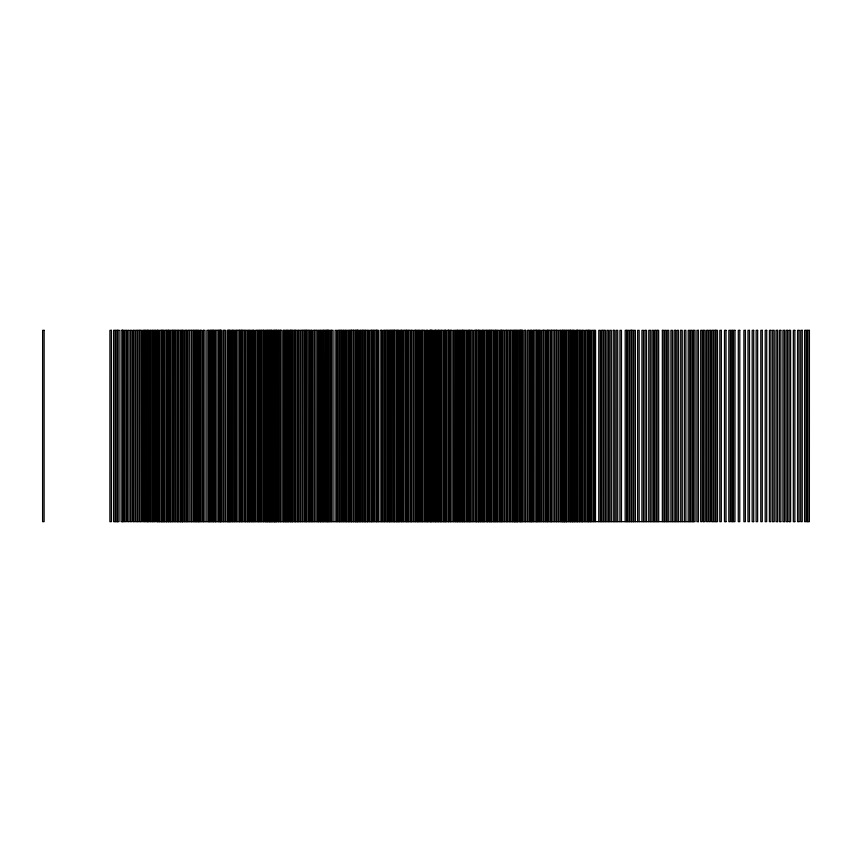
<?xml version="1.0" encoding="UTF-8"?>
<svg xmlns="http://www.w3.org/2000/svg" width="852" height="852" viewBox="0 0 852 852"><rect width="100%" height="100%" fill="white"/><g stroke="black" fill="none" stroke-linecap="round" stroke-linejoin="round"><path stroke-width="1.28" d="M115.073 330.342L113.604 330.342L113.572 521.658L115.073 521.658M117.214 330.342L115.744 330.342L115.712 521.658L117.214 521.658M122.837 330.342L124.307 330.342L124.328 521.658L122.837 521.658M129.057 330.342L127.587 330.342L127.555 521.658L129.057 521.658M130.686 330.342L132.156 330.342L132.188 521.658L130.686 521.658M133.476 330.342L134.946 330.342L134.967 521.658L133.476 521.658M137.172 330.342L135.702 330.342L135.67 521.658L137.172 521.658M140.143 330.342L141.613 330.342L141.645 521.658L140.143 521.658M147.684 330.342L146.214 330.342L146.182 521.658L147.684 521.658M148.11 330.342L149.579 330.342L149.611 521.658L148.11 521.658M150.389 330.342L151.858 330.342L151.89 521.658L150.389 521.658M152.508 330.342L153.978 330.342L154.01 521.658L152.508 521.658M161.273 330.342L159.803 330.342L159.771 521.658M166.055 330.342L164.585 330.342L164.553 521.658M168.611 330.342L170.198 330.342L170.112 521.658M185.257 330.342L187.131 330.342L187.163 521.658M188.196 330.342L189.666 330.342L189.847 521.658M189.868 330.342L191.338 330.342M196.737 330.342L198.612 330.342L198.644 521.658M213.575 330.342L209.645 330.342L209.613 521.658M259.924 330.342L258.454 330.342L258.422 521.658M267.666 330.342L269.562 330.342L269.594 521.658M271.884 330.342L269.988 330.342L269.967 521.658M278.274 330.342L275.089 330.342L275.058 521.658M290.415 330.342L292.502 330.342L292.534 521.658M295.325 330.342L292.875 330.342L292.843 521.658M325.443 330.342L322.226 330.342L322.194 521.658M329.277 330.342L325.624 330.342L325.475 521.658M330.757 330.342L333.057 330.342L333.079 521.658M338.99 330.342L337.52 330.342L337.498 521.658M341.663 330.342L339.522 330.342L339.49 521.658M343.633 330.342L342.163 330.342L342.131 521.658M355.359 330.342L348.905 330.342L348.873 521.658M362.451 330.342L364.741 330.342L364.773 521.658M396.787 330.342L398.8 330.342L398.832 521.658M419.663 330.342L418.066 330.342L418.044 521.658M424.445 330.342L420.568 330.342L420.537 521.658M445.756 330.342L443.817 330.342L443.785 521.658M448.301 330.342L446.821 330.342L446.799 521.658M448.685 330.342L448.685 521.658L448.631 330.342L450.186 330.342L450.154 521.658M451.89 330.342L450.41 330.342L450.388 521.658M466.385 330.342L464.915 330.342L464.883 521.658M469.59 330.342L467.631 330.342L467.599 521.658M476.385 330.342L473.978 330.342L473.946 521.658M478.664 330.342L480.336 330.342L480.358 521.658M481.849 330.342L483.904 330.342L483.936 521.658M484.799 330.342L487.312 330.342L487.344 521.658M489.154 330.342L487.685 330.342L487.653 521.658M491.593 330.342L493.915 330.342L493.936 521.658M501.796 330.342L499.922 330.342L499.9 521.658M503.809 330.342L502.339 330.342L502.307 521.658M506.855 330.342L504.725 330.342L504.693 521.658M508.995 330.342L507.526 330.342L507.494 521.658M511.935 330.342L509.837 330.342L509.805 521.658M522.564 330.342L517.59 330.342L517.558 521.658M528.858 330.342L527.324 330.342L527.356 521.658M536.803 330.342L532.745 330.342L532.724 521.658M551.233 330.342L558.167 330.342L558.198 521.658M562.277 330.342L563.886 330.342L563.918 521.658M588.625 330.342L590.383 330.342L590.415 521.658M594.068 330.342L594.068 521.658L593.961 330.342L595.569 330.342L595.484 521.658M602.854 330.342L601.384 330.342L601.352 521.658M603.94 330.342L605.41 330.342L605.442 521.658M613.259 330.342L614.739 330.342L614.761 521.658M626.678 330.342L625.208 330.342L625.176 521.658M631.194 330.342L629.724 330.342L629.692 521.658M631.747 330.342L633.217 330.342L633.249 521.658M645.06 330.342L646.53 330.342L646.562 521.658M650.236 330.342L648.766 330.342L648.734 521.658M655.976 330.342L654.506 330.342L654.474 521.658M657.19 330.342L658.66 330.342L658.692 521.658M662.377 330.342L663.846 330.342L663.878 521.658M675.657 330.342L674.188 330.342L674.156 521.658M680.759 330.342L682.228 330.342L682.26 521.658M690.855 330.342L692.325 330.342L692.356 521.658M693.539 330.342L695.008 330.342L695.04 521.658L156.406 521.658L156.374 330.342L159.026 330.342L159.047 521.658M698.416 330.342L696.947 330.342L696.915 521.658L698.416 521.658M703.507 330.342L704.977 330.342L705.009 521.658L703.507 521.658M713.049 330.342L711.58 330.342L711.558 521.658L713.049 521.658M716.031 330.342L717.501 330.342L717.533 521.658L716.031 521.658M725.979 330.342L724.509 330.342L724.477 521.658L725.979 521.658M732.784 330.342L731.314 330.342L731.282 521.658L732.784 521.658M753.669 330.342L752.199 330.342L752.167 521.658L753.669 521.658M772.732 330.342L774.202 330.342L774.234 521.658L772.732 521.658M777.503 330.342L776.023 330.342L776.002 521.658L777.503 521.658M780.815 330.342L779.346 330.342L779.314 521.658L780.815 521.658M784.436 330.342L782.956 330.342L782.935 521.658L784.436 521.658M787.493 330.342L786.013 330.342L785.991 521.658L787.493 521.658M789.112 330.342L790.581 330.342L790.613 521.658L789.112 521.658M794.82 330.342L793.35 330.342L793.318 521.658L794.82 521.658M799.069 330.342L797.589 330.342L797.568 521.658L799.069 521.658M807.866 330.342L807.866 521.658M799.091 330.342L799.091 521.658M794.852 330.342L794.852 521.658M789.09 330.342L789.09 521.658M787.514 330.342L787.514 521.658M784.458 330.342L784.458 521.658M780.847 330.342L780.847 521.658M777.525 330.342L777.525 521.658M772.7 330.342L772.7 521.658M753.701 330.342L753.701 521.658M732.816 330.342L732.816 521.658M726.01 330.342L726.01 521.658M715.999 330.342L715.999 521.658M713.081 330.342L713.081 521.658M703.475 330.342L703.475 521.658M698.438 330.342L698.438 521.658M693.507 330.342L693.507 521.658M690.823 330.342L690.823 521.658M689.726 521.658L689.726 330.342L688.235 330.342L688.203 521.658M685.881 521.658L685.881 330.342L684.38 330.342L684.348 521.658M680.727 330.342L680.727 521.658M678.597 521.658L678.597 330.342L677.095 330.342L677.074 521.658M675.689 330.342L675.689 521.658M672.452 521.658L672.452 330.342L670.95 330.342L670.918 521.658M668.745 521.658L668.745 330.342L667.244 330.342L667.212 521.658M666.221 521.658L666.221 330.342L664.72 330.342L664.688 521.658M662.345 330.342L662.345 521.658M657.158 330.342L657.158 521.658M656.008 330.342L656.008 521.658M653.42 521.658L653.42 330.342L651.918 330.342L651.886 521.658M650.268 330.342L650.268 521.658M645.028 330.342L645.028 521.658M643.452 521.658L643.452 330.342L641.95 330.342L641.918 521.658M639.16 521.658L639.16 330.342L637.658 330.342L637.626 521.658M635.411 521.658L635.411 330.342L633.909 330.342L633.877 521.658M631.715 330.342L631.715 521.658M631.226 330.342L631.226 521.658M628.882 521.658L628.882 330.342L627.381 330.342L627.349 521.658M626.699 330.342L626.699 521.658M621.459 521.658L621.459 330.342L619.958 330.342L619.926 521.658M617.721 521.658L617.721 330.342L616.22 330.342L616.188 521.658M613.238 330.342L613.238 521.658M611.321 521.658L611.321 330.342L609.819 330.342L609.787 521.658M608.434 521.658L608.434 330.342L606.933 330.342L606.912 521.658M603.908 330.342L603.908 521.658M602.886 330.342L602.886 521.658M600.287 521.658L600.287 330.342L598.786 330.342L598.754 521.658M593.013 521.658L593.056 330.342L591.512 330.342L591.48 521.658M590.127 330.342L590.127 521.658M588.881 330.342L588.881 521.658M588.594 330.342L588.594 521.658M587.869 521.658L587.869 330.342L585.356 330.342L585.324 521.658M586.858 330.342L586.858 521.658M584.174 521.658L584.174 330.342L582.459 330.342L582.438 521.658M582.64 330.342L582.64 521.658M581.234 521.658L581.234 330.342L579.541 330.342L579.52 521.658M581.043 330.342L581.043 521.658M579.232 521.658L579.232 330.342L575.664 330.342L575.643 521.658M577.699 330.342L577.699 521.658M577.166 330.342L577.166 521.658M576.868 330.342L576.868 521.658M574.493 521.658L574.493 330.342L572.448 330.342L572.416 521.658M573.95 330.342L573.95 521.658M572.959 330.342L572.959 521.658M572.011 521.658L572.011 330.342L566.591 330.342L566.569 521.658M570.702 330.342L570.702 521.658M570.478 330.342L570.478 521.658M569.168 330.342L569.168 521.658M568.103 330.342L568.092 521.658M566.197 521.658L566.197 330.342L564.514 330.342L564.482 521.658M566.016 330.342L566.016 521.658M564.674 330.342L564.674 521.658M563.779 330.342L563.779 521.658M562.384 330.342L562.384 521.658M562.256 330.342L562.256 521.658M561.489 521.658L561.489 330.342L558.901 330.342L558.869 521.658M560.403 330.342L560.403 521.658M556.665 330.342L556.665 521.658M556.186 330.342L556.186 521.658M554.652 330.342L554.663 521.658M553.129 330.342L553.108 521.658M551.574 330.342L551.574 521.658M551.201 330.342L551.201 521.658M550.52 521.658L550.52 330.342L546.27 330.342L546.238 521.658M548.944 330.342L548.997 521.658M547.772 330.342L547.772 521.658M547.421 330.342L547.421 521.658M545.482 521.658L545.482 330.342L541.819 330.342L541.797 521.658M543.949 330.342L543.949 521.658M543.32 330.342L543.32 521.658M540.679 521.658L540.679 330.342L537.452 330.342L537.431 521.658M539.146 330.342L539.146 521.658M538.954 330.342L538.954 521.658M536.835 330.342L536.835 521.658M536.643 330.342L536.643 521.658M535.12 330.342L535.184 521.658M533.661 330.342L533.661 521.658M531.723 521.658L531.723 330.342L529.997 330.342L529.965 521.658M531.499 330.342L531.499 521.658M530.189 330.342L530.189 521.658M528.826 330.342L528.89 521.658M525.62 521.658L525.62 330.342L523.991 330.342L524.087 521.658M525.492 330.342L525.492 521.658M522.585 330.342L522.585 521.658M521.839 330.342L521.839 521.658M521.062 330.342L521.062 521.658M520.881 330.342L520.881 521.658M520.306 330.342L520.306 521.658M519.305 330.342L519.358 521.658M517.771 330.342L517.771 521.658M516.845 521.658L516.845 330.342L515.204 330.342L515.183 521.658M516.706 330.342L516.706 521.658M515.311 330.342L515.311 521.658M514.523 521.658L514.523 330.342L512.829 330.342L512.798 521.658M514.32 330.342L514.32 521.658M513 330.342L513 521.658M511.956 330.342L511.956 521.658M510.433 330.342L510.433 521.658M509.027 330.342L509.027 521.658M506.887 330.342L506.887 521.658M506.226 330.342L506.226 521.658M503.841 330.342L503.841 521.658M501.828 330.342L501.828 521.658M501.423 330.342L501.423 521.658M500.294 330.342L500.294 521.658M498.974 521.658L498.974 330.342L497.472 330.342L497.451 521.658M497.121 521.658L497.121 330.342L494.565 330.342L494.533 521.658M496.066 330.342L496.066 521.658M495.598 330.342L495.598 521.658M493.084 330.342L493.084 521.658M491.561 330.342L491.561 521.658M491.018 521.658L491.018 330.342L489.346 330.342L489.325 521.658M490.848 330.342L490.848 521.658M489.186 330.342L489.186 521.658M486.3 330.342L486.3 521.658M484.767 330.342L484.767 521.658M483.35 330.342L483.35 521.658M482.402 330.342L482.402 521.658M481.817 330.342L481.817 521.658M480.166 330.342L480.166 521.658M478.835 330.342L478.835 521.658M478.643 330.342L478.643 521.658M478.1 521.658L478.1 330.342L476.598 330.342L476.566 521.658M476.406 330.342L476.406 521.658M475.48 330.342L475.48 521.658M472.722 521.658L472.722 330.342L470.336 330.342L470.304 521.658M471.188 330.342L471.188 521.658M469.612 330.342L469.612 521.658M469.132 330.342L469.132 521.658M468.089 330.342L468.089 521.658M466.417 330.342L466.417 521.658M464.255 521.658L464.255 330.342L461.113 330.342L461.081 521.658M463.946 330.342L463.946 521.658M462.732 330.342L462.732 521.658M462.615 330.342L462.615 521.658M460.772 521.658L460.772 330.342L459.271 330.342L459.249 521.658M459.058 521.658L459.058 330.342L457.194 330.342L457.162 521.658M457.524 330.342L457.524 521.658M456.938 521.658L456.938 330.342L455.437 330.342L455.405 521.658M454.893 521.658L454.925 330.342L453.392 330.342L453.402 521.658M451.911 330.342L451.911 521.658M448.322 330.342L448.322 521.658M445.788 330.342L445.788 521.658M445.319 330.342L445.319 521.658M444.254 330.342L444.254 521.658M442.965 521.658L442.965 330.342L440.772 330.342L440.74 521.658M441.442 330.342L441.442 521.658M440.218 521.658L440.218 330.342L437.321 330.342L437.3 521.658M438.823 330.342L438.823 521.658M438.684 330.342L438.684 521.658M436.778 521.658L436.778 330.342L434.105 330.342L434.073 521.658M435.606 330.342L435.606 521.658M435.244 330.342L435.244 521.658M433.199 521.658L433.199 330.342L428.971 330.342L428.939 521.658M431.804 330.342L431.804 521.658M431.676 330.342L431.676 521.658M430.473 330.342L430.473 521.658M430.281 330.342L430.281 521.658M427.704 521.658L427.704 330.342L425.915 330.342L425.883 521.658M427.416 330.342L427.416 521.658M426.17 330.342L426.17 521.658M424.477 330.342L424.477 521.658M422.943 330.342L422.943 521.658M419.695 330.342L419.567 521.658M418.162 330.342L418.162 521.658M417.459 521.658L417.459 330.342L414.178 330.342L414.157 521.658M415.925 330.342L415.925 521.658M415.68 330.342L415.68 521.658M413.092 521.658L413.092 330.342L411.207 330.342L411.186 521.658M411.559 330.342L411.559 521.658M410.494 521.658L410.494 330.342L408.151 330.342L408.119 521.658M408.96 330.342L408.96 521.658M407.788 521.658L407.788 330.342L403.347 330.342L403.326 521.658M406.468 330.342L406.468 521.658M406.266 330.342L406.266 521.658M404.849 330.342L404.945 521.658M402.836 521.658L402.836 330.342L399.684 330.342L399.652 521.658M401.313 330.342L401.313 521.658M401.185 330.342L401.185 521.658M398.289 330.342L398.289 521.658M397.298 330.342L397.298 521.658M396.766 330.342L396.766 521.658M396.148 521.658L396.148 330.342L389.673 330.342L389.641 521.658M394.614 330.342L394.614 521.658M394.007 330.342L394.007 521.658M393.912 330.342L393.912 521.658M392.378 330.342L392.303 521.658M391.174 330.342L391.174 521.658M390.77 330.342L390.77 521.658M389.385 521.658L389.385 330.342L383.272 330.342L383.24 521.658M386.244 330.342L386.233 521.658M382.186 521.658L382.186 330.342L380.13 330.342L380.109 521.658M381.632 330.342L381.632 521.658M378.245 521.658L378.245 330.342L372.111 330.342L372.09 521.658M377.915 330.342L377.915 521.658M376.712 330.342L376.712 521.658M376.424 330.342L376.424 521.658M374.944 330.342L374.891 521.658M373.613 330.342L373.613 521.658M371.962 521.658L371.962 330.342L370.151 330.342L370.119 521.658M371.653 330.342L371.653 521.658M369.299 521.658L369.246 330.342L367.745 330.342L367.713 521.658M367.776 330.342L367.776 521.658M367.01 521.658L367.01 330.342L365.029 330.342L364.997 521.658M365.487 330.342L365.487 521.658M363.24 330.342L363.24 521.658M362.419 330.342L362.419 521.658M362.004 521.658L362.004 330.342L359.981 330.342L359.949 521.658M360.471 330.342L360.471 521.658M359.171 521.658L359.171 330.342L355.753 330.342L355.721 521.658M358 330.342L358 521.658M357.638 330.342L357.638 521.658M357.254 330.342L357.254 521.658M356.466 330.342L356.466 521.658M355.38 330.342L355.38 521.658M353.857 330.342L353.857 521.658M353.42 330.342L353.42 521.658M351.887 330.342L351.887 521.658M351.237 330.342L351.237 521.658M351.077 330.342L351.077 521.658M349.703 330.342L349.703 521.658M348.436 521.658L348.436 330.342L346.934 330.342L346.902 521.658M346.445 521.658L346.445 330.342L344.112 330.342L344.08 521.658M345.614 330.342L345.614 521.658M343.665 330.342L343.665 521.658M341.695 330.342L341.695 521.658M340.161 330.342L340.161 521.658M339.021 330.342L339.021 521.658M336.615 521.658L336.604 330.342L335.102 330.342L335.081 521.658M331.556 330.342L331.556 521.658M330.725 330.342L330.725 521.658M329.309 330.342L329.309 521.658M328.371 330.342L328.371 521.658M327.786 330.342L327.786 521.658M327.125 330.342L327.125 521.658M326.838 330.342L326.838 521.658M323.941 330.342L323.941 521.658M323.728 330.342L323.728 521.658M321.939 521.658L321.939 330.342L320.437 330.342L320.405 521.658M320.288 521.658L320.288 330.342L318.616 330.342L318.584 521.658M318.765 330.342L318.765 521.658M317.69 521.658L317.69 330.342L313.163 330.342L313.142 521.658M316.177 330.342L316.156 521.658M314.644 330.342L314.665 521.658M312.173 521.658L312.173 330.342L309.979 330.342L309.947 521.658M311.481 330.342L311.481 521.658M309.787 521.658L309.787 330.342L300.586 330.342L300.554 521.658M308.254 330.342L308.36 521.658M306.837 330.342L306.837 521.658M306.017 330.342L306.017 521.658M305.911 330.342L305.911 521.658M304.494 330.342L304.462 521.658M303.046 330.342L302.929 521.658M302.087 330.342L302.087 521.658M299.989 521.658L299.989 330.342L297.838 330.342L297.806 521.658M298.466 330.342L298.466 521.658M297.188 521.658L297.188 330.342L295.687 330.342L295.655 521.658M295.356 330.342L295.356 521.658M294.377 330.342L294.377 521.658M291.916 330.342L291.916 521.658M291.011 330.342L291.011 521.658M290.383 330.342L290.383 521.658M290.01 521.658L290.01 330.342L288.508 330.342L288.477 521.658M288.093 521.658L288.093 330.342L286.016 330.342L285.984 521.658M287.518 330.342L287.518 521.658M286.56 330.342L286.56 521.658M285.175 521.658L285.175 330.342L283.407 330.342L283.386 521.658M284.909 330.342L284.909 521.658M283.641 330.342L283.641 521.658M281.969 521.658L281.969 330.342L278.625 330.342L278.593 521.658M280.436 330.342L280.436 521.658M280.116 330.342L280.116 521.658M278.295 330.342L278.295 521.658M276.772 330.342L276.772 521.658M276.591 330.342L276.591 521.658M275.366 330.342L275.366 521.658M274.621 521.658L274.621 330.342L272.917 330.342L272.885 521.658M274.419 330.342L274.419 521.658M273.087 330.342L273.087 521.658M271.916 330.342L271.916 521.658M271.49 330.342L271.49 521.658M270.382 330.342L270.382 521.658M269.168 330.342L269.168 521.658M268.06 330.342L268.06 521.658M267.635 330.342L267.635 521.658M266.9 521.658L266.9 330.342L265.291 330.342L265.366 521.658M266.793 330.342L266.793 521.658M265.057 521.658L265.057 330.342L260.116 330.342L260.084 521.658M263.524 330.342L263.524 521.658M263.161 330.342L263.161 521.658M261.639 330.342L261.617 521.658M259.956 330.342L259.956 521.658M258.103 521.658L258.103 330.342L255.472 330.342L255.44 521.658M256.974 330.342L256.974 521.658M254.301 521.658L254.301 330.342L251.915 330.342L251.883 521.658M253.417 330.342L253.417 521.658M252.778 330.342L252.778 521.658M251.244 521.658L251.244 330.342L247.847 330.342L247.815 521.658M248.145 330.342L248.145 521.658M247.112 521.658L247.112 330.342L245.61 330.342L245.578 521.658M245.269 521.658L245.269 330.342L235.067 330.342L235.045 521.658M244.151 330.342L244.151 521.658M242.65 330.342L242.628 521.658M241.308 330.342L241.308 521.658M241.127 330.342L241.127 521.658M239.774 330.342L239.774 521.658M239.433 330.342L239.433 521.658M237.921 330.342L237.9 521.658M236.387 330.342L236.387 521.658M234.619 521.658L234.619 330.342L231.105 330.342L231.084 521.658M233.086 330.342L233.043 521.658M232.607 330.342L232.607 521.658M230.615 521.658L230.615 330.342L227.228 330.342L227.196 521.658M229.369 330.342L229.369 521.658M229.081 330.342L229.081 521.658M228.73 330.342L228.73 521.658M227.835 330.342L227.835 521.658M225.546 521.658L225.546 330.342L223.416 330.342L223.384 521.658M224.012 330.342L224.012 521.658M221.903 521.658L221.903 330.342L215.513 330.342L215.492 521.658M220.849 330.342L220.849 521.658M220.37 330.342L220.37 521.658M220.125 330.342L220.125 521.658M219.315 330.342L219.315 521.658M218.591 330.342L218.517 521.658M217.015 330.342L216.983 521.658M215.3 521.658L215.3 330.342L213.799 330.342L213.767 521.658M213.607 330.342L213.607 521.658M212.073 330.342L212.073 521.658M211.956 330.342L211.956 521.658M210.423 330.342L210.423 521.658M209.049 521.658L209.049 330.342L206.887 330.342L206.855 521.658M208.389 330.342L208.389 521.658M205.002 521.658L205.002 330.342L203.202 330.342L203.17 521.658M203.468 330.342L203.468 521.658M201.807 521.658L201.807 330.342L199.656 330.342L199.624 521.658M200.273 330.342L200.273 521.658M198.239 330.342L198.239 521.658M197.11 330.342L197.11 521.658M196.503 521.658L196.503 330.342L191.934 330.342L191.902 521.658M193.436 330.342L193.489 521.658M191.37 330.342L191.37 521.658M188.164 330.342L188.164 521.658M186.758 330.342L186.758 521.658M185.225 330.342L185.225 521.658M184.309 521.658L184.309 330.342L182.807 330.342L182.775 521.658M182.53 521.658L182.53 330.342L180.699 330.342L180.677 521.658M182.2 330.342L182.2 521.658M180.997 330.342L180.997 521.658M179.974 521.658L179.974 330.342L177.578 330.342L177.557 521.658M178.441 330.342L178.441 521.658M177.301 521.658L177.301 330.342L171.167 330.342L171.135 521.658M175.768 330.342L175.768 521.658M174.639 330.342L174.724 521.658M173.105 330.342L173.105 521.658M172.668 330.342L172.668 521.658M170.23 330.342L170.23 521.658M168.579 330.342L168.579 521.658M168.419 521.658L168.419 330.342L166.694 330.342L166.662 521.658M166.885 330.342L166.885 521.658M166.087 330.342L166.087 521.658M163.925 521.658L163.925 330.342L161.656 330.342L161.635 521.658M163.158 330.342L163.158 521.658M162.402 330.342L162.402 521.658M161.305 330.342L161.305 521.658M157.908 330.342L157.908 521.658M157.524 330.342L157.524 521.658M152.476 330.342L152.476 521.658M150.357 330.342L150.357 521.658M148.078 330.342L148.078 521.658M147.715 330.342L147.715 521.658M140.111 330.342L140.111 521.658M137.204 330.342L137.204 521.658M133.444 330.342L133.444 521.658M130.654 330.342L130.654 521.658M129.089 330.342L129.089 521.658M122.805 330.342L122.805 521.658M117.246 330.342L117.246 521.658M115.105 330.342L115.105 521.658M44.102 330.342L42.632 330.342L42.6 521.658L44.102 521.658L44.134 330.342M111.399 330.342L109.929 330.342L109.897 521.658L111.399 521.658L111.42 330.342M119.035 330.342L117.565 330.342L117.533 521.658L119.035 521.658L119.067 330.342M122.603 330.342L121.133 330.342L121.101 521.658L122.603 521.658L122.635 330.342M126.447 330.342L124.978 330.342L124.946 521.658L126.447 521.658L126.479 330.342M139.366 330.342L137.896 330.342L137.864 521.658L139.366 521.658L139.398 330.342M144.052 330.342L142.582 330.342L142.55 521.658L144.052 521.658L144.084 330.342M145.745 330.342L144.276 330.342L144.244 521.658L145.745 521.658L145.777 330.342M155.639 330.342L154.169 330.342L154.137 521.658L155.639 521.658L155.671 330.342M702.176 330.342L700.695 330.342L700.674 521.658L702.176 521.658L702.197 330.342M707.895 330.342L706.425 330.342L706.393 521.658L707.895 521.658L707.927 330.342M710.376 330.342L708.907 330.342L708.875 521.658L710.376 521.658L710.408 330.342M715.392 330.342L713.923 330.342L713.891 521.658L715.392 521.658L715.424 330.342M721.303 330.342L719.833 330.342L719.802 521.658L721.303 521.658L721.335 330.342M730.313 330.342L728.843 330.342L728.811 521.658L730.313 521.658L730.345 330.342M734.967 330.342L733.497 330.342L733.466 521.658L734.967 521.658L734.999 330.342M739.77 330.342L738.301 330.342L738.269 521.658L739.77 521.658L739.802 330.342M745.372 330.342L743.902 330.342L743.871 521.658L745.372 521.658L745.404 330.342M749.462 330.342L747.992 330.342L747.96 521.658L749.462 521.658L749.494 330.342M757.63 330.342L756.161 330.342L756.129 521.658L757.63 521.658L757.652 330.342M762.274 330.342L760.804 330.342L760.772 521.658L762.274 521.658L762.306 330.342M766.693 330.342L765.213 330.342L765.192 521.658L766.693 521.658L766.715 330.342M770.911 330.342L769.441 330.342L769.409 521.658L770.911 521.658L770.943 330.342M802.222 330.342L800.752 330.342L800.72 521.658L802.222 521.658L802.243 330.342M806.088 330.342L804.618 330.342L804.586 521.658L806.088 521.658L806.12 330.342M809.368 330.342L806.876 330.342L806.844 521.658L809.368 521.658L809.4 330.342M422.07 521.658L422.07 330.342L421.953 521.658M387.852 521.658L387.852 330.342L387.767 521.658M384.774 521.658L384.774 330.342L384.721 521.658M249.721 521.658L249.721 330.342L249.679 521.658M195.023 521.658L195.023 330.342L194.97 521.658"/></g></svg>
